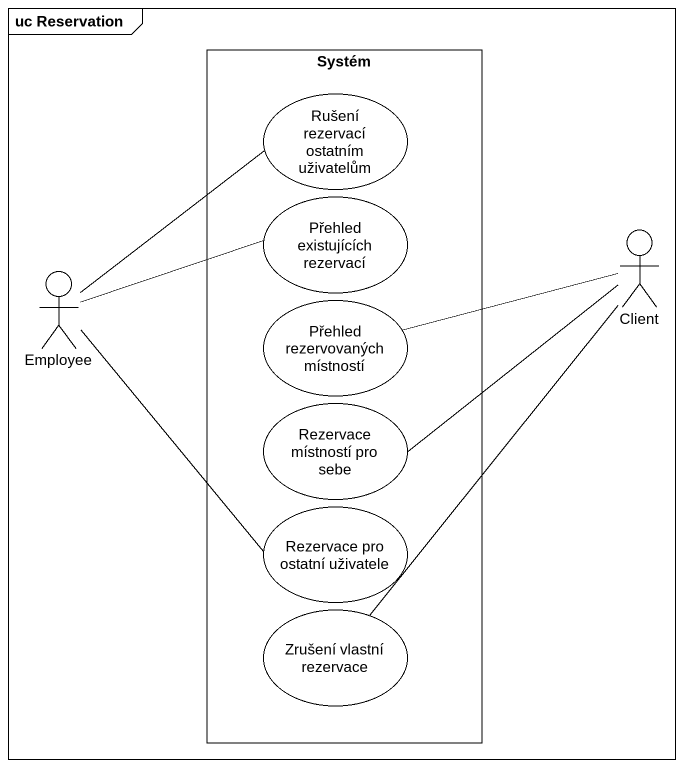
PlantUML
@startuml
mainframe uc Reservation
rectangle Systém {
  usecase "Rušení rezervací ostatním uživatelům" as Rušení_rezervací_ostatním
  usecase "Přehled existujících rezervací" as Přehled_existujících
  usecase "Přehled rezervovaných místností" as Přehled_rezervovaných
  usecase "Rezervace místností pro sebe" as Rezervace_místností_pro_sebe
  usecase "Rezervace pro ostatní uživatele" as Rezervace_pro_ostatní
  usecase "Zrušení vlastní rezervace" as Zrušení_vlastní_rezervace
}
actor Client
actor Employee
Client -left- Přehled_rezervovaných
Client -left- Rezervace_místností_pro_sebe
Client -- Zrušení_vlastní_rezervace
Employee -up- Rušení_rezervací_ostatním
Employee -right- Přehled_existujících
Employee -- Rezervace_pro_ostatní
@enduml
